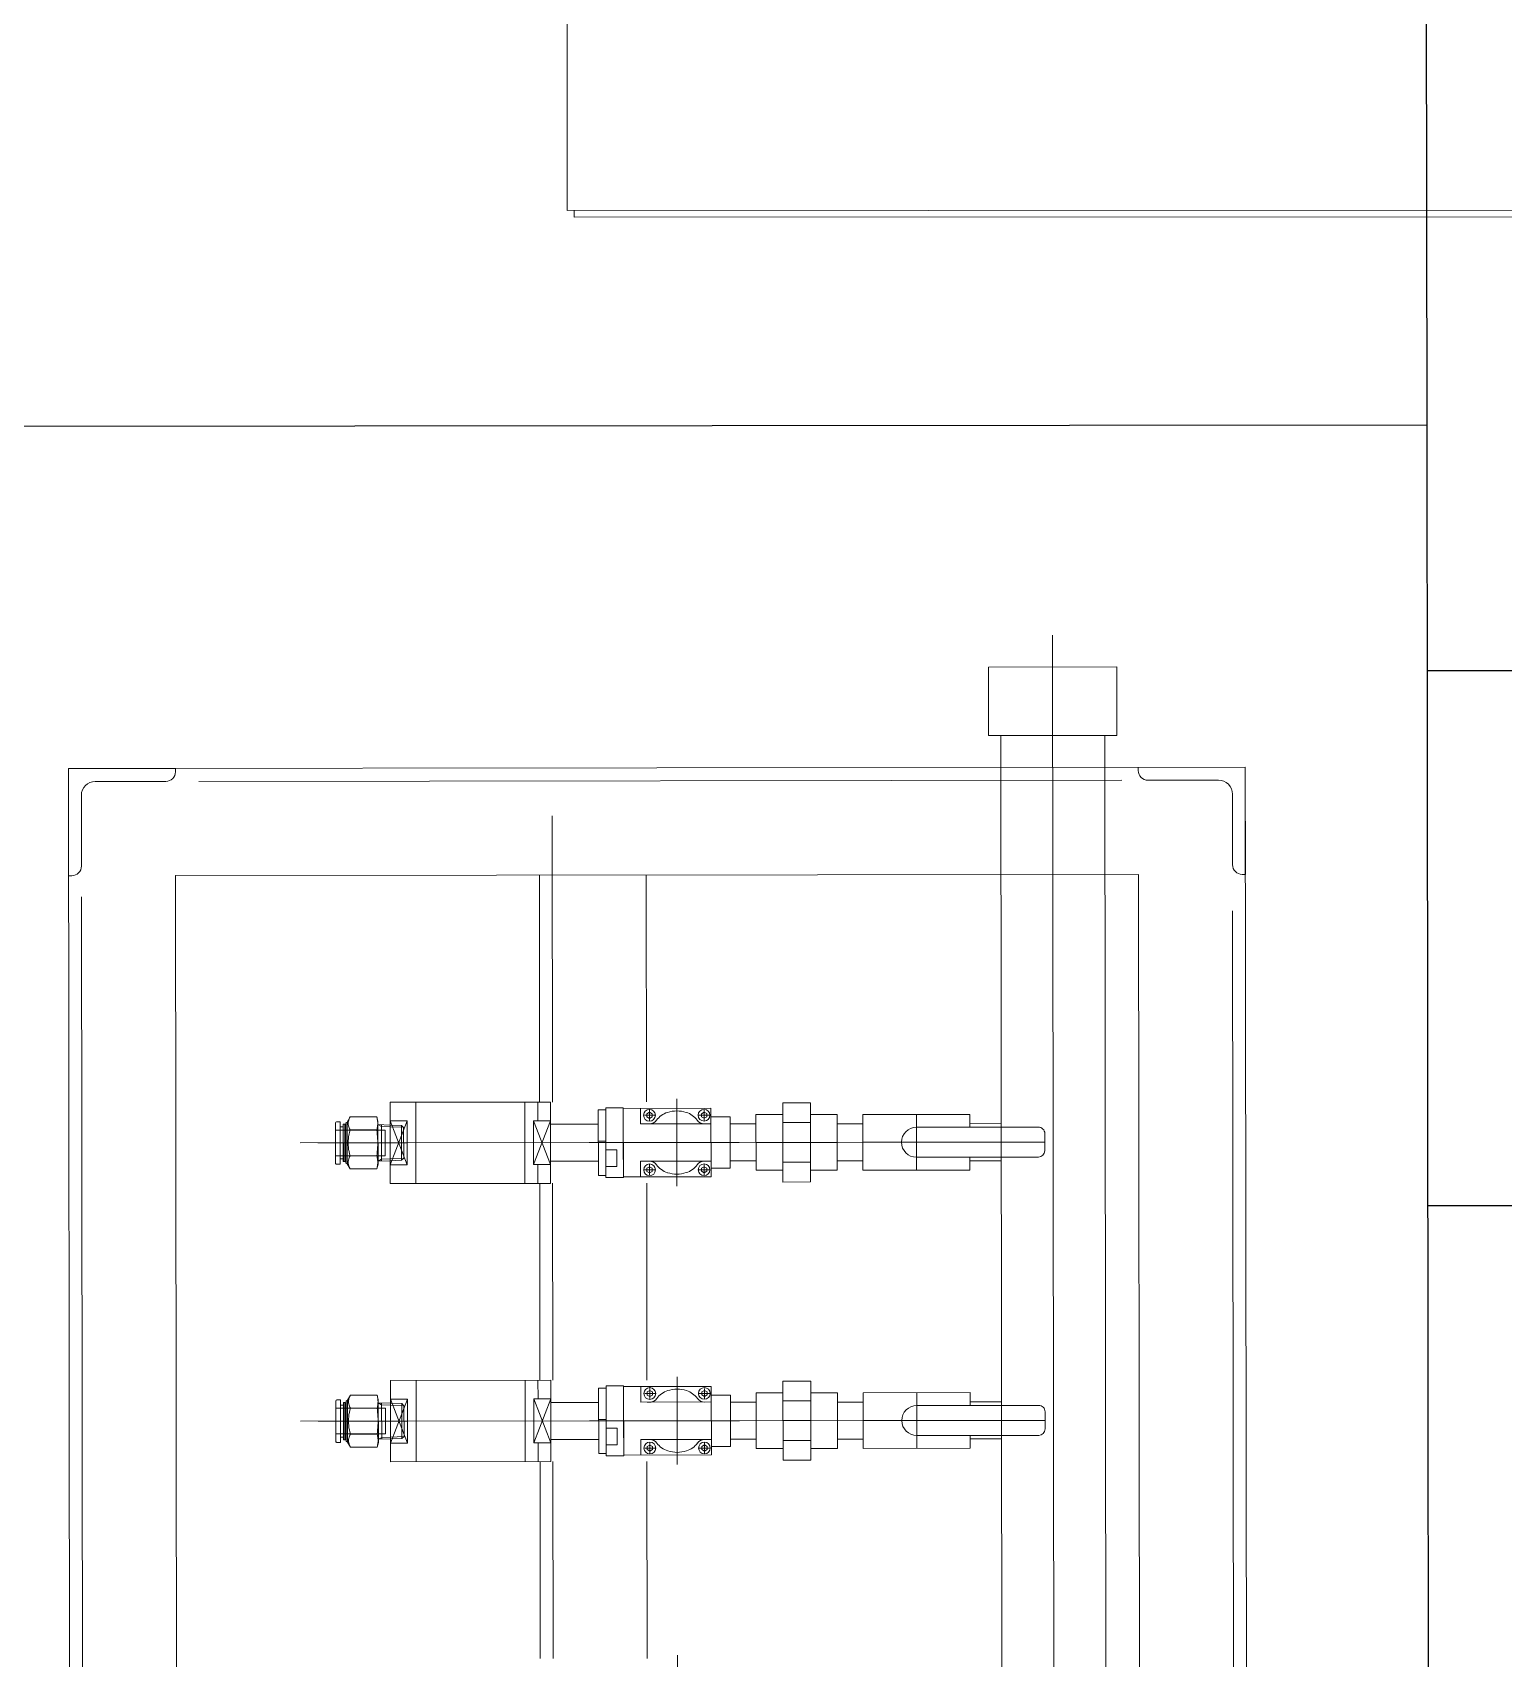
# Model space of a CAD drawing. Header units: feet. Extents: x -99009 to 3252343, y -11094690 to 9035152.
# Drawn here: x 2518911 to 2519599, y -1981173 to -1980414 of the extents above; entities that cross this region are included whole.
import ezdxf

# ---------------------------------------------------------------- set-up
doc = ezdxf.new("R2010")
doc.units = ezdxf.units.FT
doc.linetypes.add('CENTER', pattern=[2, 1.25, -0.25, 0.25, -0.25])
for name, color, linetype in [('1', 1, 'Continuous'), ('K-LINE', 7, 'Continuous'), ('LAYER7', 7, 'Continuous')]:
    doc.layers.add(name, color=color, linetype=linetype)

# ---------------------------------------------------------------- blocks, each defined once
blk = doc.blocks.new('noz')
at = {"layer": 'K-LINE', "color": 2, "linetype": 'Continuous', "lineweight": 15}
for p, q in [((24268.32, 44134.94), (23268.32, 44134.94)), ((24268.32, 44134.94), (24218.32, 44134.94)), ((24218.32, 44134.94), (24218.32, 44133.44)), ((24268.32, 43584.94), (24268.32, 44134.94)), ((24268.32, 44084.94), (24268.32, 44134.94)), ((23328.07, 44128.94), (24208.37, 44128.94)), ((24222.82, 44128.94), (24255.82, 44128.94)), ((24262.32, 44089.44), (24262.32, 44122.44)), ((24218.32, 44084.94), (23318.32, 44084.94)), ((24218.32, 43634.94), (24218.32, 44084.94)), ((24268.32, 44084.94), (24266.82, 44084.94)), ((24262.32, 44074.08), (24262.32, 43642.71)), ((23963.32, 43688.99), (23963.32, 44026.85)), ((24093.32, 43688.99), (24093.32, 44026.85)), ((23963.32, 43977.59), (23963.32, 44018.54)), ((24093.32, 43977.59), (24093.32, 44018.54)), ((23953.42, 44009.89), (23953.42, 44008.19)), ((23953.92, 44010.39), (23972.72, 44010.39)), ((23957.32, 44010.39), (23957.32, 43987.09)), ((23963.32, 44012.13), (23963.32, 43976.73)), ((23969.32, 44010.39), (23969.32, 43987.09)), ((23973.22, 44009.89), (23973.22, 44008.19)), ((24083.42, 44009.89), (24083.42, 44008.19)), ((24083.92, 44010.39), (24102.72, 44010.39)), ((24087.32, 44010.39), (24087.32, 43987.09)), ((24093.32, 44012.13), (24093.32, 43976.73)), ((24099.32, 44010.39), (24099.32, 43987.09)), ((24103.22, 44009.89), (24103.22, 44008.19)), ((23951.2, 44003.52), (23953.57, 44004.89)), ((23951.2, 44003.52), (23951.2, 43991.06)), ((23953.42, 44008.19), (23973.22, 44008.19)), ((23953.57, 44004.89), (23953.92, 44005.49)), ((23953.57, 44004.89), (23973.07, 44004.89)), ((23953.92, 44005.49), (23972.72, 44005.49)), ((23954.72, 44006.79), (23954.62, 44006.69)), ((23954.62, 44006.69), (23972.02, 44006.69)), ((23954.62, 44006.69), (23954.62, 44006.06)), ((23972.02, 44006.06), (23954.62, 44006.06)), ((23954.62, 44006.06), (23954.82, 44005.89)), ((23954.82, 44005.89), (23954.62, 44005.71)), ((23972.02, 44005.71), (23954.62, 44005.71)), ((23954.62, 44005.71), (23954.62, 44005.49)), ((23954.72, 44006.79), (23971.92, 44006.79)), ((23954.82, 44005.89), (23971.82, 44005.89)), ((23955.82, 44008.19), (23955.82, 44006.79)), ((23957.26, 44003.52), (23957.26, 43991.06)), ((23969.38, 44003.52), (23969.38, 43991.06)), ((23970.82, 44008.19), (23970.82, 44006.79)), ((23972.02, 44006.06), (23971.82, 44005.89)), ((23971.82, 44005.89), (23972.02, 44005.71)), ((23971.92, 44006.79), (23972.02, 44006.69)), ((23972.02, 44006.69), (23972.02, 44006.06)), ((23972.02, 44005.71), (23972.02, 44005.49)), ((23972.72, 44005.49), (23973.07, 44004.89)), ((23973.07, 44004.89), (23975.44, 44003.52)), ((23975.44, 44003.52), (23975.44, 43991.06)), ((24081.2, 44003.52), (24083.57, 44004.89)), ((24081.2, 44003.52), (24081.2, 43991.06)), ((24083.42, 44008.19), (24103.22, 44008.19)), ((24083.57, 44004.89), (24083.92, 44005.49)), ((24083.57, 44004.89), (24103.07, 44004.89)), ((24083.92, 44005.49), (24102.72, 44005.49)), ((24084.72, 44006.79), (24084.62, 44006.69)), ((24084.62, 44006.69), (24102.02, 44006.69)), ((24084.62, 44006.69), (24084.62, 44006.06)), ((24102.02, 44006.06), (24084.62, 44006.06)), ((24084.62, 44006.06), (24084.82, 44005.89)), ((24084.82, 44005.89), (24084.62, 44005.71)), ((24102.02, 44005.71), (24084.62, 44005.71)), ((24084.62, 44005.71), (24084.62, 44005.49)), ((24084.72, 44006.79), (24101.92, 44006.79)), ((24084.82, 44005.89), (24101.82, 44005.89)), ((24085.82, 44008.19), (24085.82, 44006.79)), ((24087.26, 44003.52), (24087.26, 43991.06)), ((24099.38, 44003.52), (24099.38, 43991.06)), ((24100.82, 44008.19), (24100.82, 44006.79)), ((24102.02, 44006.06), (24101.82, 44005.89)), ((24101.82, 44005.89), (24102.02, 44005.71)), ((24101.92, 44006.79), (24102.02, 44006.69)), ((24102.02, 44006.69), (24102.02, 44006.06)), ((24102.02, 44005.71), (24102.02, 44005.49)), ((24102.72, 44005.49), (24103.07, 44004.89)), ((24103.07, 44004.89), (24105.44, 44003.52)), ((24105.44, 44003.52), (24105.44, 43991.06)), ((23951.2, 43991.06), (23953.32, 43990.49)), ((23953.32, 43990.49), (23973.32, 43990.49)), ((23954.81, 43990.49), (23954.99, 43984.84)), ((23954.81, 43990.49), (23955.72, 43988.92)), ((23954.86, 43988.92), (23971.78, 43988.92)), ((23955.72, 43988.92), (23955.85, 43984.84)), ((23957.32, 43987.09), (23969.32, 43987.09)), ((23970.92, 43988.92), (23970.8, 43984.84)), ((23970.92, 43988.92), (23971.83, 43990.49)), ((23971.83, 43990.49), (23971.65, 43984.84)), ((23973.32, 43990.49), (23975.44, 43991.06)), ((24081.2, 43991.06), (24083.32, 43990.49)), ((24083.32, 43990.49), (24103.32, 43990.49)), ((24084.81, 43990.49), (24084.99, 43984.84)), ((24084.81, 43990.49), (24085.72, 43988.92)), ((24084.86, 43988.92), (24101.78, 43988.92)), ((24085.72, 43988.92), (24085.85, 43984.84)), ((24087.32, 43987.09), (24099.32, 43987.09)), ((24100.92, 43988.92), (24100.8, 43984.84)), ((24100.92, 43988.92), (24101.83, 43990.49)), ((24101.83, 43990.49), (24101.65, 43984.84)), ((24103.32, 43990.49), (24105.44, 43991.06)), ((23944.32, 43984.84), (23944.32, 43909.84)), ((23944.32, 43984.84), (23982.32, 43984.84)), ((23953.07, 43976.84), (23973.57, 43984.84)), ((23953.07, 43984.84), (23973.57, 43976.84)), ((23953.07, 43976.84), (23953.07, 43984.84)), ((23954.99, 43984.84), (23955.16, 43979.5)), ((23956.17, 43978.49), (23955.16, 43979.5)), ((23955.16, 43979.5), (23971.48, 43979.5)), ((23955.85, 43984.84), (23956.04, 43978.62)), ((23956.17, 43978.49), (23970.47, 43978.49)), ((23970.47, 43978.49), (23971.48, 43979.5)), ((23970.8, 43984.84), (23970.6, 43978.62)), ((23971.65, 43984.84), (23971.48, 43979.5)), ((23973.57, 43976.84), (23973.57, 43984.84)), ((23982.32, 43984.84), (23982.32, 43909.84)), ((24074.32, 43984.84), (24074.32, 43909.84)), ((24074.32, 43984.84), (24112.32, 43984.84)), ((24083.07, 43976.84), (24103.57, 43984.84)), ((24083.07, 43984.84), (24103.57, 43976.84)), ((24083.07, 43976.84), (24083.07, 43984.84)), ((24084.99, 43984.84), (24085.16, 43979.5)), ((24086.17, 43978.49), (24085.16, 43979.5)), ((24085.16, 43979.5), (24101.48, 43979.5)), ((24085.85, 43984.84), (24086.04, 43978.62)), ((24086.17, 43978.49), (24100.47, 43978.49)), ((24100.47, 43978.49), (24101.48, 43979.5)), ((24100.8, 43984.84), (24100.6, 43978.62)), ((24101.65, 43984.84), (24101.48, 43979.5)), ((24103.57, 43976.84), (24103.57, 43984.84)), ((24112.32, 43984.84), (24112.32, 43909.84)), ((23944.32, 43972.84), (23982.32, 43972.84)), ((23953.07, 43976.84), (23973.57, 43976.84)), ((24074.32, 43972.84), (24112.32, 43972.84)), ((24083.07, 43976.84), (24103.57, 43976.84)), ((23944.32, 43921.84), (23982.32, 43921.84)), ((23953.07, 43917.84), (23973.57, 43909.84)), ((23953.07, 43909.84), (23973.57, 43917.84)), ((23953.07, 43909.84), (23953.07, 43917.84)), ((23953.07, 43917.84), (23973.57, 43917.84)), ((23973.57, 43909.84), (23973.57, 43917.84)), ((24074.32, 43921.84), (24112.32, 43921.84)), ((24083.07, 43917.84), (24103.57, 43909.84)), ((24083.07, 43909.84), (24103.57, 43917.84)), ((24083.07, 43909.84), (24083.07, 43917.84)), ((24083.07, 43917.84), (24103.57, 43917.84)), ((24103.57, 43909.84), (24103.57, 43917.84)), ((23944.32, 43914.94), (23852.32, 43914.94)), ((23944.32, 43915.84), (23953.07, 43915.84)), ((23944.32, 43909.84), (23982.32, 43909.84)), ((23954.67, 43909.84), (23954.67, 43887.52)), ((23971.97, 43909.84), (23971.97, 43887.52)), ((23973.57, 43915.84), (23982.32, 43915.84)), ((24074.32, 43914.94), (23982.32, 43914.94)), ((24074.32, 43915.84), (24083.07, 43915.84)), ((24074.32, 43909.84), (24112.32, 43909.84)), ((24084.67, 43909.84), (24084.67, 43887.52)), ((24101.97, 43909.84), (24101.97, 43887.52)), ((24103.57, 43915.84), (24112.32, 43915.84)), ((24218.32, 43914.94), (24112.32, 43914.94)), ((23852.32, 43908.94), (23944.32, 43908.94)), ((23982.32, 43908.94), (24074.32, 43908.94)), ((24112.32, 43908.94), (24246, 43908.94)), ((23978.62, 43887.52), (23948.02, 43887.52)), ((23948.02, 43884.03), (23948.02, 43887.52)), ((23963.32, 43821.63), (23963.32, 43891.73)), ((23964.02, 43884.03), (23964.02, 43887.52)), ((23978.62, 43884.03), (23978.62, 43887.52)), ((24108.62, 43887.52), (24078.02, 43887.52)), ((24078.02, 43884.03), (24078.02, 43887.52)), ((24093.32, 43821.63), (24093.32, 43891.73)), ((24094.02, 43884.03), (24094.02, 43887.52)), ((24108.62, 43884.03), (24108.62, 43887.52)), ((23979.62, 43884.03), (23947.02, 43884.03)), ((23947.02, 43875.84), (23947.02, 43884.03)), ((23952.15, 43884.03), (23952.15, 43878.84)), ((23959.89, 43884.03), (23959.89, 43878.84)), ((23979.62, 43875.84), (23979.62, 43884.03)), ((24109.62, 43884.03), (24077.02, 43884.03)), ((24077.02, 43875.84), (24077.02, 43884.03)), ((24082.15, 43884.03), (24082.15, 43878.84)), ((24089.89, 43884.03), (24089.89, 43878.84)), ((24109.62, 43875.84), (24109.62, 43884.03)), ((23979.62, 43875.84), (23947.02, 43875.84)), ((23947.32, 43834.84), (23947.32, 43875.84)), ((23947.32, 43875.84), (23963.32, 43875.84)), ((23959.89, 43878.84), (23952.15, 43878.84)), ((23979.32, 43875.84), (23963.32, 43875.84)), ((23979.32, 43834.84), (23979.32, 43875.84)), ((24109.62, 43875.84), (24077.02, 43875.84)), ((24077.32, 43834.84), (24077.32, 43875.84)), ((24077.32, 43875.84), (24093.32, 43875.84)), ((24089.89, 43878.84), (24082.15, 43878.84)), ((24109.32, 43875.84), (24093.32, 43875.84)), ((24109.32, 43834.84), (24109.32, 43875.84)), ((23944.32, 43864.94), (23852.32, 43864.94)), ((23947.32, 43867.84), (23954.57, 43867.84)), ((23949.13, 43863.59), (23949.85, 43864.84)), ((23949.85, 43864.84), (23951.29, 43864.84)), ((23950.57, 43865.94), (23950.57, 43861.09)), ((23951.29, 43864.84), (23952.01, 43863.59)), ((23954.57, 43834.84), (23954.57, 43867.84)), ((23954.57, 43862.91), (23954.57, 43864.84)), ((23972.07, 43834.84), (23972.07, 43867.84)), ((23979.32, 43867.84), (23972.07, 43867.84)), ((23972.07, 43862.91), (23972.07, 43864.84)), ((23974.63, 43863.59), (23975.35, 43864.84)), ((23975.35, 43864.84), (23976.79, 43864.84)), ((23976.07, 43865.94), (23976.07, 43861.09)), ((23976.79, 43864.84), (23977.51, 43863.59)), ((24074.32, 43864.94), (23982.32, 43864.94)), ((24077.32, 43867.84), (24084.57, 43867.84)), ((24079.13, 43863.59), (24079.85, 43864.84)), ((24079.85, 43864.84), (24081.29, 43864.84)), ((24080.57, 43865.94), (24080.57, 43861.09)), ((24081.29, 43864.84), (24082.01, 43863.59)), ((24084.57, 43834.84), (24084.57, 43867.84)), ((24084.57, 43862.91), (24084.57, 43864.84)), ((24102.07, 43834.84), (24102.07, 43867.84)), ((24109.32, 43867.84), (24102.07, 43867.84)), ((24102.07, 43862.91), (24102.07, 43864.84)), ((24104.63, 43863.59), (24105.35, 43864.84)), ((24105.35, 43864.84), (24106.79, 43864.84)), ((24106.07, 43865.94), (24106.07, 43861.09)), ((24106.79, 43864.84), (24107.51, 43863.59)), ((24218.32, 43864.94), (24112.32, 43864.94)), ((23953.13, 43863.59), (23948.21, 43863.59)), ((23949.85, 43862.34), (23949.13, 43863.59)), ((23951.29, 43862.34), (23949.85, 43862.34)), ((23952.01, 43863.59), (23951.29, 43862.34)), ((23954.57, 43863.84), (23954.57, 43838.6)), ((23973.46, 43863.59), (23978.96, 43863.59)), ((23975.35, 43862.34), (23974.63, 43863.59)), ((23976.79, 43862.34), (23975.35, 43862.34)), ((23977.51, 43863.59), (23976.79, 43862.34)), ((24083.13, 43863.59), (24078.21, 43863.59)), ((24079.85, 43862.34), (24079.13, 43863.59)), ((24081.29, 43862.34), (24079.85, 43862.34)), ((24082.01, 43863.59), (24081.29, 43862.34)), ((24084.57, 43863.84), (24084.57, 43838.6)), ((24103.46, 43863.59), (24108.96, 43863.59)), ((24105.35, 43862.34), (24104.63, 43863.59)), ((24106.79, 43862.34), (24105.35, 43862.34)), ((24107.51, 43863.59), (24106.79, 43862.34)), ((23812.88, 43850.84), (23853.77, 43850.84)), ((23942.88, 43850.84), (23983.77, 43850.84)), ((24072.88, 43850.84), (24113.77, 43850.84)), ((23979.32, 43834.84), (23947.32, 43834.84)), ((23953.13, 43838.09), (23948.21, 43838.09)), ((23949.13, 43838.09), (23949.85, 43839.34)), ((23949.85, 43836.84), (23949.13, 43838.09)), ((23949.85, 43839.34), (23951.29, 43839.34)), ((23951.29, 43836.84), (23949.85, 43836.84)), ((23950.57, 43835.74), (23950.57, 43840.59)), ((23951.29, 43839.34), (23952.01, 43838.09)), ((23952.01, 43838.09), (23951.29, 43836.84)), ((23951.32, 43834.84), (23951.32, 43825.84)), ((23973.51, 43838.09), (23978.43, 43838.09)), ((23974.63, 43838.09), (23975.35, 43839.34)), ((23975.35, 43836.84), (23974.63, 43838.09)), ((23975.32, 43825.84), (23975.32, 43834.84)), ((23975.35, 43839.34), (23976.79, 43839.34)), ((23976.79, 43836.84), (23975.35, 43836.84)), ((23976.07, 43835.74), (23976.07, 43840.59)), ((23976.79, 43839.34), (23977.51, 43838.09)), ((23977.51, 43838.09), (23976.79, 43836.84)), ((24109.32, 43834.84), (24077.32, 43834.84)), ((24083.13, 43838.09), (24078.21, 43838.09)), ((24079.13, 43838.09), (24079.85, 43839.34)), ((24079.85, 43836.84), (24079.13, 43838.09)), ((24079.85, 43839.34), (24081.29, 43839.34)), ((24081.29, 43836.84), (24079.85, 43836.84)), ((24080.57, 43835.74), (24080.57, 43840.59)), ((24081.29, 43839.34), (24082.01, 43838.09)), ((24082.01, 43838.09), (24081.29, 43836.84)), ((24081.32, 43834.84), (24081.32, 43825.84)), ((24103.51, 43838.09), (24108.43, 43838.09)), ((24104.63, 43838.09), (24105.35, 43839.34)), ((24105.35, 43836.84), (24104.63, 43838.09)), ((24105.32, 43825.84), (24105.32, 43834.84)), ((24105.35, 43839.34), (24106.79, 43839.34)), ((24106.79, 43836.84), (24105.35, 43836.84)), ((24106.07, 43835.74), (24106.07, 43840.59)), ((24106.79, 43839.34), (24107.51, 43838.09)), ((24107.51, 43838.09), (24106.79, 43836.84)), ((23951.32, 43825.84), (23975.32, 43825.84)), ((23954.67, 43825.84), (23954.67, 43813.84)), ((23971.97, 43825.84), (23971.97, 43813.84)), ((24081.32, 43825.84), (24105.32, 43825.84)), ((24084.67, 43825.84), (24084.67, 43813.84)), ((24101.97, 43825.84), (24101.97, 43813.84)), ((23976.32, 43813.84), (23950.32, 43813.84)), ((23950.32, 43813.84), (23950.32, 43801.34)), ((23963.32, 43813.84), (23963.32, 43775.84)), ((23976.32, 43813.84), (23976.32, 43801.34)), ((24106.32, 43813.84), (24080.32, 43813.84)), ((24080.32, 43813.84), (24080.32, 43801.34)), ((24093.32, 43813.84), (24093.32, 43775.84)), ((24106.32, 43813.84), (24106.32, 43801.34)), ((23944.82, 43801.34), (23944.82, 43788.34)), ((23981.82, 43801.34), (23944.82, 43801.34)), ((23954.07, 43801.34), (23954.07, 43788.34)), ((23963.32, 43788.34), (23963.32, 43801.34)), ((23972.57, 43788.34), (23972.57, 43801.34)), ((23981.82, 43788.34), (23981.82, 43801.34)), ((24074.82, 43801.34), (24074.82, 43788.34)), ((24111.82, 43801.34), (24074.82, 43801.34)), ((24084.07, 43801.34), (24084.07, 43788.34)), ((24093.32, 43788.34), (24093.32, 43801.34)), ((24102.57, 43788.34), (24102.57, 43801.34)), ((24111.82, 43788.34), (24111.82, 43801.34)), ((23944.82, 43788.34), (23981.82, 43788.34)), ((23950.32, 43788.34), (23950.32, 43775.84)), ((23976.32, 43788.34), (23976.32, 43775.84)), ((24074.82, 43788.34), (24111.82, 43788.34)), ((24080.32, 43788.34), (24080.32, 43775.84)), ((24106.32, 43788.34), (24106.32, 43775.84)), ((23950.32, 43775.84), (23976.32, 43775.84)), ((23954.67, 43763.84), (23954.67, 43775.84)), ((23971.97, 43763.84), (23971.97, 43775.84)), ((24080.32, 43775.84), (24106.32, 43775.84)), ((24084.67, 43763.84), (24084.67, 43775.84)), ((24101.97, 43763.84), (24101.97, 43775.84)), ((23976.32, 43763.84), (23950.32, 43763.84)), ((23950.32, 43763.84), (23950.32, 43713.84)), ((23963.32, 43763.84), (23963.32, 43678.84)), ((23976.32, 43713.84), (23976.32, 43763.84)), ((24106.32, 43763.84), (24080.32, 43763.84)), ((24080.32, 43763.84), (24080.32, 43713.84)), ((24093.32, 43763.84), (24093.32, 43678.84)), ((24106.32, 43713.84), (24106.32, 43763.84)), ((23976.32, 43738.84), (23950.32, 43738.84)), ((23956.32, 43738.84), (23956.32, 43681.84)), ((23970.32, 43681.84), (23970.32, 43738.84)), ((24106.32, 43738.84), (24080.32, 43738.84)), ((24086.32, 43738.84), (24086.32, 43681.84)), ((24100.32, 43681.84), (24100.32, 43738.84)), ((23950.32, 43713.84), (23956.32, 43713.84)), ((23954.67, 43699.24), (23954.67, 43713.84)), ((23970.32, 43713.84), (23976.32, 43713.84)), ((23971.97, 43699.24), (23971.97, 43713.84)), ((24080.32, 43713.84), (24086.32, 43713.84)), ((24084.67, 43699.24), (24084.67, 43713.84)), ((24100.32, 43713.84), (24106.32, 43713.84)), ((24101.97, 43699.24), (24101.97, 43713.84)), ((24283.32, 43704.94), (24315.32, 43704.94)), ((24283.32, 43704.94), (24283.32, 43644.94)), ((24315.32, 43644.94), (24315.32, 43704.94)), ((23268.32, 43699.24), (24283.32, 43699.24)), ((23268.32, 43674.94), (24330.15, 43674.94)), ((23959.32, 43678.84), (23967.32, 43678.84)), ((24089.32, 43678.84), (24097.32, 43678.84)), ((23268.32, 43650.64), (24283.32, 43650.64)), ((24283.32, 43644.94), (24315.32, 43644.94)), ((23318.32, 43634.94), (24218.32, 43634.94)), ((24262.32, 43630.44), (24262.32, 43597.44)), ((24268.32, 43634.94), (24266.82, 43634.94)), ((24268.32, 43584.94), (24268.32, 43634.94)), ((23332.85, 43590.94), (24201.22, 43590.94)), ((24222.82, 43590.94), (24255.82, 43590.94)), ((23268.32, 43584.94), (24268.32, 43584.94)), ((24218.32, 43584.94), (24218.32, 43586.44)), ((24218.32, 43584.94), (24268.32, 43584.94))]:
    blk.add_line(p, q, dxfattribs=at)
for centre in [(23950.57, 43863.59), (23976.07, 43863.59), (24080.57, 43863.59), (24106.07, 43863.59), (23950.57, 43838.09), (23976.07, 43838.09), (24080.57, 43838.09), (24106.07, 43838.09)]:
    blk.add_circle(centre, 2.75, dxfattribs=at)
for centre, radius, start, end in [((24222.82, 44133.44), 4.5, 180, 270), ((24255.82, 44122.44), 6.5, 0, 90), ((24266.82, 44089.44), 4.5, 180, 270), ((23953.92, 44009.89), 0.5, 90, 180), ((23972.72, 44009.89), 0.5, 0, 90), ((24083.92, 44009.89), 0.5, 90, 180), ((24102.72, 44009.89), 0.5, 0, 90), ((23954.61, 43998.07), 6.42, 103.00353, 122.10806), ((23954.23, 43999.69), 4.76, 77.1074, 102.89241), ((23953.84, 43998.07), 6.42, 57.89191, 76.99627), ((23963.51, 43983.39), 21.07, 96.09261, 107.25474), ((23963.32, 43985.08), 19.37, 83.93002, 96.0711), ((23963.13, 43983.39), 21.07, 72.74525, 83.90845), ((23972.8, 43998.07), 6.42, 103.00354, 122.10808), ((23972.41, 43999.69), 4.76, 77.10741, 102.89237), ((23972.03, 43998.07), 6.42, 57.89189, 76.99627), ((24084.61, 43998.07), 6.42, 103.00353, 122.10806), ((24084.23, 43999.69), 4.76, 77.1074, 102.89241), ((24083.84, 43998.07), 6.42, 57.89191, 76.99627), ((24093.51, 43983.39), 21.07, 96.09261, 107.25474), ((24093.32, 43985.08), 19.37, 83.93002, 96.0711), ((24093.13, 43983.39), 21.07, 72.74525, 83.90845), ((24102.8, 43998.07), 6.42, 103.00354, 122.10808), ((24102.41, 43999.69), 4.76, 77.10741, 102.89237), ((24102.03, 43998.07), 6.42, 57.89189, 76.99627), ((23954.31, 44001.86), 11.24, 253.92585, 264.36286), ((23954.23, 44001.07), 10.45, 264.38016, 275.61574), ((23954.15, 44001.86), 11.24, 275.63323, 286.07428), ((23963.36, 44033.52), 42.9, 261.82169, 267.23736), ((23963.32, 44032.72), 42.1, 267.23967, 272.76095), ((23963.28, 44033.52), 42.9, 272.76324, 278.17831), ((23972.49, 44001.86), 11.24, 253.9258, 264.3628), ((23972.41, 44001.07), 10.45, 264.38015, 275.61576), ((23972.33, 44001.86), 11.24, 275.63317, 286.07422), ((24084.31, 44001.86), 11.24, 253.92585, 264.36286), ((24084.23, 44001.07), 10.45, 264.38016, 275.61574), ((24084.15, 44001.86), 11.24, 275.63323, 286.07428), ((24093.36, 44033.52), 42.9, 261.82169, 267.23736), ((24093.32, 44032.72), 42.1, 267.23967, 272.76095), ((24093.28, 44033.52), 42.9, 272.76324, 278.17831), ((24102.49, 44001.86), 11.24, 253.9258, 264.3628), ((24102.41, 44001.07), 10.45, 264.38015, 275.61576), ((24102.33, 44001.86), 11.24, 275.63317, 286.07422), ((23958.79, 43852.25), 10, 125.9307, 162.68375), ((23950.57, 43863.59), 4, 305.93069, 0), ((23976.07, 43863.59), 4, 180, 234.0693), ((23967.85, 43852.25), 10, 17.31624, 54.06931), ((24088.79, 43852.25), 10, 125.9307, 162.68375), ((24080.57, 43863.59), 4, 305.93069, 0), ((24106.07, 43863.59), 4, 180, 234.0693), ((24097.85, 43852.25), 10, 17.31624, 54.06931), ((23963.32, 43850.84), 14.75, 162.68375, 180), ((23963.32, 43850.84), 14.75, 180, 197.31624), ((23963.32, 43850.84), 14.75, 0, 17.31624), ((23963.32, 43850.84), 14.75, 342.68376, 0), ((24093.32, 43850.84), 14.75, 162.68375, 180), ((24093.32, 43850.84), 14.75, 180, 197.31624), ((24093.32, 43850.84), 14.75, 0, 17.31624), ((24093.32, 43850.84), 14.75, 342.68376, 0), ((23958.79, 43849.42), 10, 197.31625, 234.0693), ((23967.85, 43849.42), 10, 305.93069, 342.68376), ((24088.79, 43849.42), 10, 197.31625, 234.0693), ((24097.85, 43849.42), 10, 305.93069, 342.68376), ((23950.57, 43838.09), 4, 0, 54.06931), ((23976.07, 43838.09), 4, 125.93068, 180), ((24080.57, 43838.09), 4, 0, 54.06931), ((24106.07, 43838.09), 4, 125.93068, 180), ((23963.32, 43738.84), 7, 0, 180), ((24093.32, 43738.84), 7, 0, 180), ((23959.32, 43681.84), 3, 180, 270), ((23967.32, 43681.84), 3, 270, 0), ((24089.32, 43681.84), 3, 180, 270), ((24097.32, 43681.84), 3, 270, 0), ((24266.82, 43630.44), 4.5, 90, 180), ((24222.82, 43586.44), 4.5, 90, 180), ((24255.82, 43597.44), 6.5, 270, 0)]:
    blk.add_arc(centre, radius, start, end, dxfattribs=at)
blk = doc.blocks.new('G$CA8366B73')
at = {"layer": 'K-LINE', "color": 3, "linetype": 'Continuous', "lineweight": 25}
for p, q in [((-2400, -850), (2200, -850)), ((2200, -850), (3065, -850)), ((2200, -2350), (2200, -850))]:
    blk.add_line(p, q, dxfattribs=at)
blk = doc.blocks.new('K245260282b515')
at = {"layer": 'LAYER7', "color": 1, "linetype": 'Continuous', "lineweight": 20}
for p, q in [((2102, -1250), (2102, 0)), ((2105, -1246.8), (2105, -9.5)), ((2102, -35), (2102, -1081)), ((1685, -1250), (2102, -1250)), ((2102, -1246.8), (2105, -1246.8))]:
    blk.add_line(p, q, dxfattribs=at)

msp = doc.modelspace()

# ---------------------------------------------------------------- linework, layer by layer
at = {"layer": '1'}
msp.add_arc((2520410.24778, -1978395.99612), 100000, 84.1346387202, 194.3871675539, dxfattribs=at)
at = {"layer": 'K-LINE', "color": 2, "linetype": 'Continuous', "lineweight": 15}
msp.add_line((2519562.74614, -1980596.95976), (2519563.72823, -1981461.95921), dxfattribs=at)
at = {"layer": 'K-LINE', "color": 3, "linetype": 'Continuous', "lineweight": 25}
for p, q in [((2520262.87625, -1980711.16493), (2519562.8767, -1980711.95969)), ((2520263.16009, -1980961.16477), (2519563.16055, -1980961.95953))]:
    msp.add_line(p, q, dxfattribs=at)

# ---------------------------------------------------------------- block references
at = {"layer": 'K-LINE', "color": 2, "linetype": 'CENTER', "lineweight": 15, "rotation": 270.0650517140735}
msp.add_blockref('G$CA8366B73', (2520410.24778, -1978395.99612), dxfattribs=at)
at = {"layer": 'K-LINE', "color": 1, "linetype": 'Continuous', "lineweight": 25, "rotation": 270.0207215151399}
msp.add_blockref('K245260282b515', (2520410.24608, -1978394.49612), dxfattribs=at)
at = {"layer": 'K-LINE', "color": 2, "linetype": 'Continuous', "lineweight": 15, "rotation": 90.0650517140735}
msp.add_blockref('noz', (2563090.39426, -2004975.8736), dxfattribs=at)

doc.saveas('drawing.dxf')
